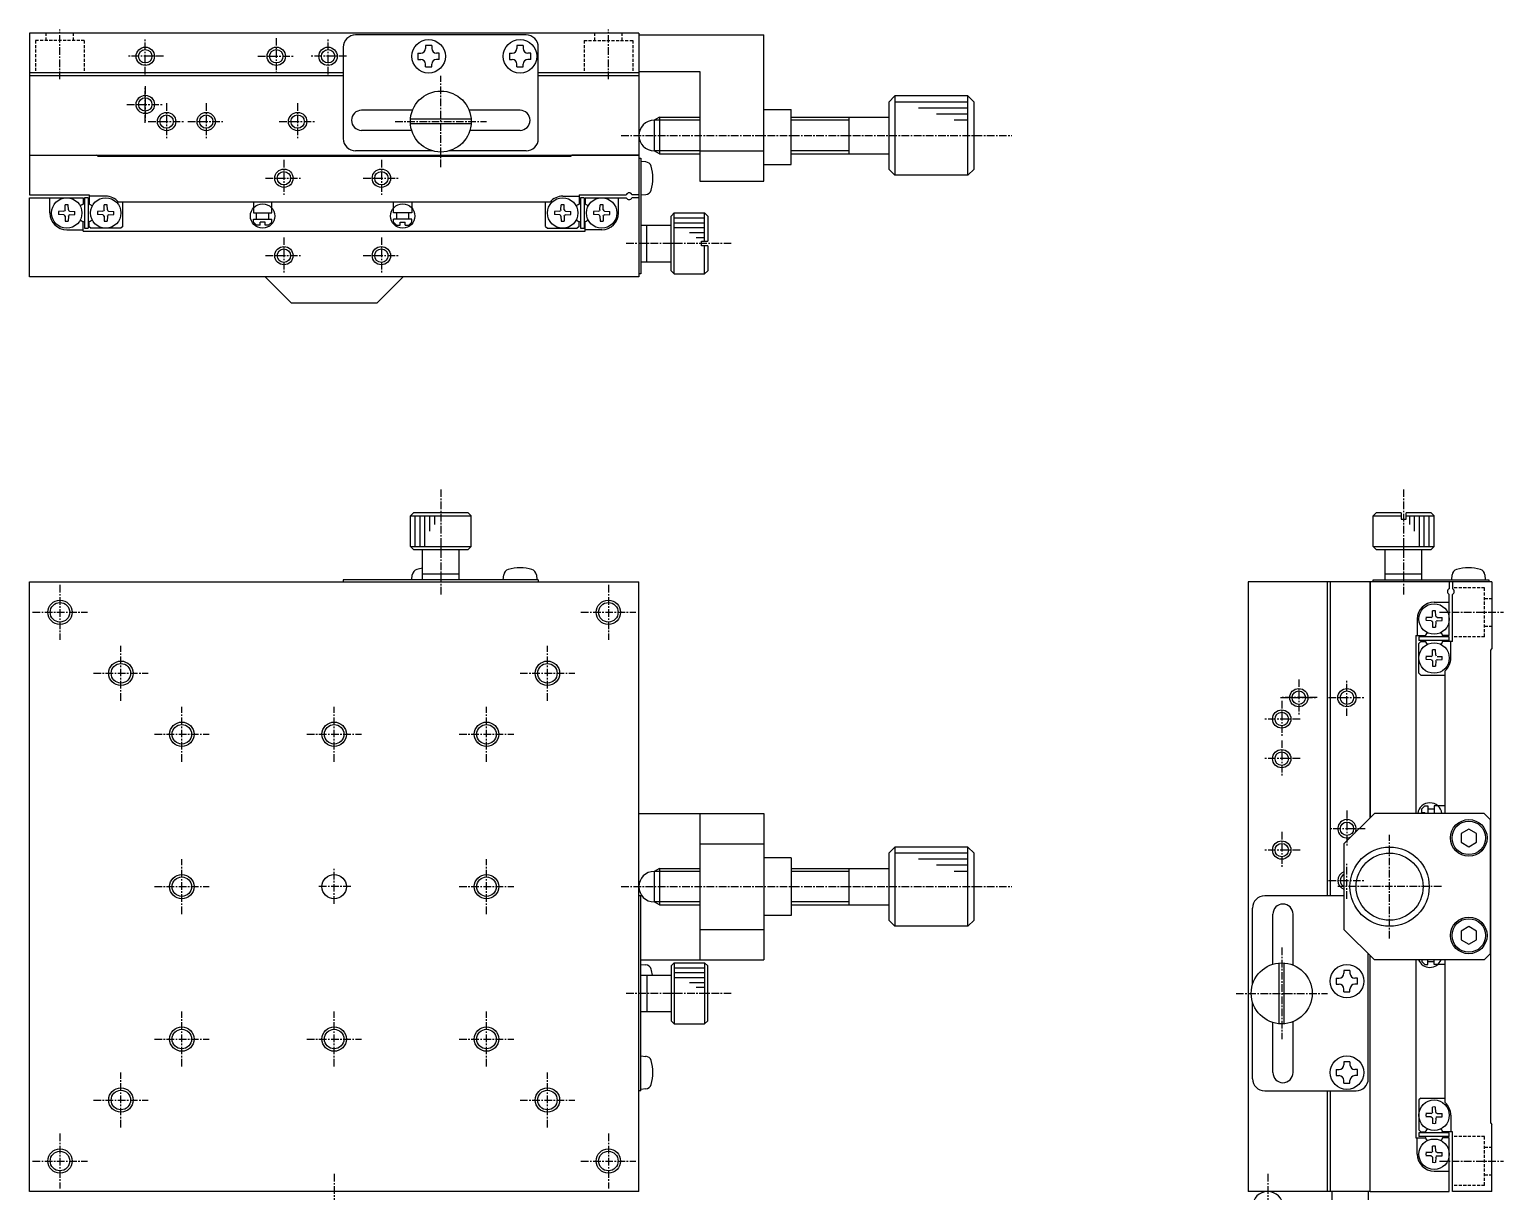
# Model space of a CAD drawing. Extents: x 2361 to 2904, y -716 to -378.
# Drawn here: x 2661.9 to 2903.8, y -569.1 to -378.5 of the extents above; entities that cross this region are included whole.
import ezdxf

# ---------------------------------------------------------------- set-up
doc = ezdxf.new("R2010")
doc.units = 0
doc.linetypes.add('CENTER', pattern=[2, 1.25, -0.25, 0.25, -0.25])
doc.linetypes.add('DASHED', pattern=[0.75, 0.5, -0.25])
doc.layers.get('0').update_dxf_attribs({"linetype": 'CONTINUOUS'})
doc.layers.add('CENTER', color=1, linetype='CENTER')

msp = doc.modelspace()

# ---------------------------------------------------------------- linework, layer by layer
at = {"color": 7, "linetype": 'CONTINUOUS'}
for p, q in [((2661.94, -379.05), (2661.94, -399.05)), ((2761.94, -379.05), (2661.94, -379.05)), ((2743.44, -379.35), (2715.44, -379.35)), ((2761.94, -379.05), (2761.94, -399.05)), ((2761.94, -379.35), (2782.44, -379.35)), ((2782.44, -403.35), (2782.44, -379.35)), ((2713.44, -381.35), (2713.44, -396.35)), ((2726.94, -381.1), (2726.94, -381.55)), ((2727.94, -381.1), (2726.94, -381.1)), ((2727.94, -381.1), (2727.94, -381.55)), ((2741.94, -381.1), (2741.94, -381.55)), ((2742.94, -381.1), (2741.94, -381.1)), ((2742.94, -381.1), (2742.94, -381.55)), ((2745.44, -396.35), (2745.44, -381.35)), ((2725.69, -382.35), (2726.14, -382.35)), ((2725.69, -382.35), (2725.69, -383.35)), ((2725.69, -383.35), (2726.14, -383.35)), ((2726.94, -384.6), (2726.94, -384.15)), ((2726.94, -384.6), (2727.94, -384.6)), ((2727.94, -384.6), (2727.94, -384.15)), ((2729.19, -382.35), (2728.74, -382.35)), ((2729.19, -383.35), (2728.74, -383.35)), ((2729.19, -383.35), (2729.19, -382.35)), ((2740.69, -382.35), (2741.14, -382.35)), ((2740.69, -382.35), (2740.69, -383.35)), ((2740.69, -383.35), (2741.14, -383.35)), ((2741.94, -384.6), (2741.94, -384.15)), ((2741.94, -384.6), (2742.94, -384.6)), ((2742.94, -384.6), (2742.94, -384.15)), ((2744.19, -382.35), (2743.74, -382.35)), ((2744.19, -383.35), (2743.74, -383.35)), ((2744.19, -383.35), (2744.19, -382.35)), ((2713.44, -385.55), (2661.94, -385.55)), ((2713.44, -386.05), (2661.94, -386.05)), ((2761.94, -385.55), (2745.44, -385.55)), ((2761.94, -386.05), (2745.44, -386.05)), ((2761.94, -385.35), (2771.94, -385.35)), ((2771.94, -385.35), (2771.94, -403.35)), ((2802.94, -390.35), (2803.94, -389.35)), ((2815.94, -389.35), (2803.94, -389.35)), ((2816.94, -390.35), (2815.94, -389.35)), ((2724.79, -391.7), (2716.44, -391.7)), ((2742.44, -391.7), (2734.08, -391.7)), ((2782.44, -391.6), (2786.94, -391.6)), ((2786.94, -400.6), (2786.94, -391.6)), ((2802.94, -390.35), (2802.94, -401.35)), ((2816.94, -401.35), (2816.94, -390.35)), ((2734.42, -393.15), (2724.46, -393.15)), ((2734.42, -393.95), (2724.46, -393.95)), ((2765.31, -392.85), (2764.44, -393.35)), ((2764.44, -393.35), (2764.44, -398.35)), ((2765.31, -392.85), (2765.31, -398.85)), ((2765.31, -392.85), (2771.94, -392.85)), ((2786.94, -392.85), (2802.94, -392.85)), ((2796.44, -398.85), (2796.44, -392.85)), ((2724.65, -395), (2716.44, -395)), ((2742.44, -395), (2734.22, -395)), ((2661.94, -399.05), (2761.94, -399.05)), ((2661.94, -399.05), (2661.94, -405.55)), ((2661.94, -399.05), (2672.95, -399.05)), ((2673.15, -399.25), (2672.95, -399.05)), ((2728.04, -398.35), (2715.44, -398.35)), ((2743.44, -398.35), (2730.84, -398.35)), ((2750.74, -399.25), (2750.94, -399.05)), ((2761.94, -399.05), (2750.94, -399.05)), ((2761.94, -399.05), (2761.94, -419.05)), ((2765.31, -398.85), (2764.44, -398.35)), ((2765.31, -398.85), (2771.94, -398.85)), ((2771.94, -398.35), (2782.44, -398.35)), ((2786.94, -398.85), (2802.94, -398.85)), ((2673.15, -399.25), (2750.74, -399.25)), ((2761.94, -399.55), (2762.24, -399.55)), ((2762.24, -399.55), (2762.24, -418.55)), ((2763.09, -400.18), (2762.24, -400.1)), ((2782.44, -400.6), (2786.94, -400.6)), ((2802.94, -401.35), (2803.94, -402.35)), ((2816.94, -401.35), (2815.94, -402.35)), ((2771.94, -403.35), (2782.44, -403.35)), ((2815.94, -402.35), (2803.94, -402.35)), ((2661.94, -405.55), (2671.74, -405.55)), ((2661.94, -419.05), (2661.94, -406.05)), ((2661.94, -406.05), (2670.74, -406.05)), ((2665.3, -408.55), (2665.3, -406.05)), ((2670.75, -406.05), (2670.75, -407.14)), ((2670.95, -406.05), (2670.95, -411.05)), ((2671.55, -406.05), (2670.95, -406.05)), ((2671.55, -406.05), (2671.55, -411.05)), ((2671.75, -405.55), (2671.75, -407.14)), ((2674.45, -405.8), (2671.75, -405.8)), ((2749.44, -405.8), (2752.14, -405.8)), ((2752.13, -405.55), (2759.87, -405.55)), ((2752.14, -405.55), (2752.14, -407.14)), ((2752.34, -406.05), (2752.34, -411.05)), ((2752.94, -406.05), (2752.34, -406.05)), ((2752.94, -406.05), (2752.94, -411.05)), ((2753.13, -406.05), (2759.87, -406.05)), ((2753.14, -406.05), (2753.14, -407.14)), ((2758.59, -408.55), (2758.59, -406.05)), ((2761.94, -405.55), (2760.79, -405.55)), ((2761.94, -406.05), (2760.79, -406.05)), ((2762.24, -405.6), (2763.09, -405.53)), ((2667.56, -408.28), (2666.72, -408.29)), ((2667.56, -408.28), (2667.7, -408.22)), ((2667.77, -408.05), (2667.7, -408.22)), ((2667.77, -408.05), (2667.79, -407.23)), ((2668.32, -408.05), (2668.31, -407.23)), ((2668.32, -408.05), (2668.39, -408.22)), ((2668.53, -408.28), (2668.39, -408.22)), ((2668.53, -408.28), (2669.37, -408.29)), ((2673.96, -408.28), (2673.12, -408.29)), ((2673.96, -408.28), (2674.1, -408.22)), ((2674.17, -408.05), (2674.1, -408.22)), ((2674.17, -408.05), (2674.19, -407.23)), ((2674.72, -408.05), (2674.71, -407.23)), ((2674.72, -408.05), (2674.79, -408.22)), ((2674.93, -408.28), (2674.79, -408.22)), ((2674.93, -408.28), (2675.77, -408.29)), ((2747.36, -406.75), (2676.52, -406.75)), ((2677.25, -410.75), (2677.25, -406.75)), ((2698.69, -406.75), (2698.69, -408.55)), ((2698.69, -408.55), (2701.69, -408.55)), ((2699.19, -409.55), (2699.19, -408.55)), ((2701.19, -408.55), (2701.19, -409.55)), ((2701.69, -408.55), (2701.69, -406.75)), ((2721.69, -408.55), (2721.69, -406.75)), ((2724.69, -408.55), (2721.69, -408.55)), ((2722.19, -408.55), (2722.19, -409.55)), ((2724.19, -409.55), (2724.19, -408.55)), ((2724.69, -406.75), (2724.69, -408.55)), ((2746.64, -410.75), (2746.64, -406.75)), ((2748.96, -408.28), (2748.11, -408.29)), ((2748.96, -408.28), (2749.09, -408.22)), ((2749.16, -408.05), (2749.09, -408.22)), ((2749.16, -408.05), (2749.18, -407.23)), ((2749.71, -408.05), (2749.7, -407.23)), ((2749.71, -408.05), (2749.79, -408.22)), ((2749.92, -408.28), (2749.79, -408.22)), ((2749.92, -408.28), (2750.76, -408.29)), ((2755.36, -408.28), (2754.51, -408.29)), ((2755.36, -408.28), (2755.49, -408.22)), ((2755.56, -408.05), (2755.49, -408.22)), ((2755.56, -408.05), (2755.58, -407.23)), ((2756.11, -408.05), (2756.1, -407.23)), ((2756.11, -408.05), (2756.19, -408.22)), ((2756.32, -408.28), (2756.19, -408.22)), ((2756.32, -408.28), (2757.16, -408.29)), ((2767.24, -409.05), (2767.74, -408.55)), ((2767.74, -408.55), (2772.74, -408.55)), ((2772.74, -408.55), (2773.24, -409.05)), ((2667.56, -408.83), (2666.72, -408.81)), ((2667.56, -408.83), (2667.7, -408.89)), ((2667.77, -409.05), (2667.7, -408.89)), ((2667.77, -409.05), (2667.79, -409.88)), ((2668.32, -409.05), (2668.31, -409.88)), ((2668.32, -409.05), (2668.39, -408.89)), ((2668.53, -408.83), (2668.39, -408.89)), ((2668.53, -408.83), (2669.37, -408.81)), ((2670.75, -411.55), (2670.75, -409.97)), ((2670.95, -411.05), (2671.55, -411.05)), ((2671.75, -410.75), (2671.75, -409.97)), ((2671.75, -410.75), (2672.05, -411.05)), ((2676.95, -411.05), (2672.05, -411.05)), ((2673.96, -408.83), (2673.12, -408.81)), ((2673.96, -408.83), (2674.1, -408.89)), ((2674.17, -409.05), (2674.1, -408.89)), ((2674.17, -409.05), (2674.19, -409.88)), ((2674.72, -409.05), (2674.71, -409.88)), ((2674.72, -409.05), (2674.79, -408.89)), ((2674.93, -408.83), (2674.79, -408.89)), ((2674.93, -408.83), (2675.77, -408.81)), ((2677.25, -410.75), (2676.95, -411.05)), ((2698.69, -409.55), (2701.69, -409.55)), ((2698.69, -410.05), (2698.69, -409.55)), ((2698.69, -410.05), (2699.19, -410.55)), ((2699.79, -410.55), (2699.19, -410.55)), ((2699.79, -410.55), (2699.79, -410.05)), ((2700.59, -410.05), (2699.79, -410.05)), ((2700.59, -410.55), (2700.59, -410.05)), ((2701.19, -410.55), (2700.59, -410.55)), ((2701.69, -410.05), (2701.19, -410.55)), ((2701.69, -410.05), (2701.69, -409.55)), ((2724.69, -409.55), (2721.69, -409.55)), ((2721.69, -410.05), (2721.69, -409.55)), ((2721.69, -410.05), (2722.19, -410.55)), ((2722.19, -410.55), (2722.79, -410.55)), ((2722.79, -410.05), (2723.59, -410.05)), ((2722.79, -410.55), (2722.79, -410.05)), ((2723.59, -410.55), (2723.59, -410.05)), ((2723.59, -410.55), (2724.19, -410.55)), ((2724.69, -410.05), (2724.19, -410.55)), ((2724.69, -410.05), (2724.69, -409.55)), ((2746.64, -410.75), (2746.94, -411.05)), ((2746.94, -411.05), (2751.84, -411.05)), ((2748.96, -408.83), (2748.11, -408.81)), ((2748.96, -408.83), (2749.09, -408.89)), ((2749.16, -409.05), (2749.09, -408.89)), ((2749.16, -409.05), (2749.18, -409.88)), ((2749.71, -409.05), (2749.7, -409.88)), ((2749.71, -409.05), (2749.79, -408.89)), ((2749.92, -408.83), (2749.79, -408.89)), ((2749.92, -408.83), (2750.76, -408.81)), ((2752.14, -410.75), (2751.84, -411.05)), ((2752.14, -410.75), (2752.14, -409.97)), ((2752.34, -411.05), (2752.94, -411.05)), ((2753.14, -411.55), (2753.14, -409.97)), ((2755.36, -408.83), (2754.51, -408.81)), ((2755.36, -408.83), (2755.49, -408.89)), ((2755.56, -409.05), (2755.49, -408.89)), ((2755.56, -409.05), (2755.58, -409.88)), ((2756.11, -409.05), (2756.1, -409.88)), ((2756.11, -409.05), (2756.19, -408.89)), ((2756.32, -408.83), (2756.19, -408.89)), ((2756.32, -408.83), (2757.16, -408.81)), ((2762.24, -410.55), (2767.24, -410.55)), ((2763.24, -416.55), (2763.24, -410.55)), ((2767.24, -418.05), (2767.24, -409.05)), ((2773.24, -409.05), (2773.24, -413.15)), ((2668.05, -411.3), (2670.75, -411.3)), ((2670.75, -411.55), (2753.14, -411.55)), ((2755.84, -411.3), (2753.14, -411.3)), ((2772.24, -413.95), (2772.24, -413.15)), ((2772.24, -413.15), (2773.24, -413.15)), ((2773.24, -413.95), (2772.24, -413.95)), ((2773.24, -413.95), (2773.24, -418.05)), ((2762.24, -416.55), (2767.24, -416.55)), ((2767.74, -418.55), (2767.24, -418.05)), ((2773.24, -418.05), (2772.74, -418.55)), ((2761.94, -419.05), (2661.94, -419.05)), ((2704.94, -423.35), (2700.64, -419.05)), ((2718.94, -423.35), (2723.24, -419.05)), ((2762.24, -418.55), (2761.94, -418.55)), ((2767.74, -418.55), (2772.74, -418.55)), ((2718.94, -423.35), (2704.94, -423.35)), ((2882.94, -457.75), (2882.44, -458.25)), ((2882.44, -463.25), (2882.44, -458.25)), ((2887.04, -457.75), (2882.94, -457.75)), ((2887.04, -457.75), (2887.04, -458.75)), ((2887.04, -458.75), (2887.84, -458.75)), ((2891.94, -457.75), (2887.84, -457.75)), ((2887.84, -458.75), (2887.84, -457.75)), ((2892.44, -458.25), (2891.94, -457.75)), ((2892.44, -463.25), (2892.44, -458.25)), ((2882.44, -463.25), (2882.94, -463.75)), ((2882.94, -463.75), (2891.94, -463.75)), ((2884.44, -468.75), (2884.44, -463.75)), ((2890.44, -468.75), (2890.44, -463.75)), ((2891.94, -463.75), (2892.44, -463.25)), ((2881.94, -469.05), (2861.94, -469.05)), ((2861.94, -469.05), (2861.94, -569.05)), ((2874.94, -520.55), (2874.94, -469.05)), ((2875.44, -520.55), (2875.44, -469.05)), ((2881.94, -469.05), (2881.94, -507.75)), ((2901.94, -469.05), (2881.94, -469.05)), ((2881.94, -507.75), (2881.94, -469.05)), ((2882.44, -468.75), (2901.44, -468.75)), ((2882.44, -469.05), (2882.44, -468.75)), ((2884.44, -467.75), (2890.44, -467.75)), ((2894.94, -469.05), (2894.94, -470.2)), ((2895.34, -468.75), (2895.42, -467.9)), ((2895.44, -469.05), (2895.44, -470.2)), ((2900.77, -467.9), (2900.84, -468.75)), ((2901.44, -468.75), (2901.44, -469.05)), ((2901.94, -469.05), (2901.94, -480.05)), ((2894.94, -477.86), (2894.94, -471.12)), ((2895.44, -478.86), (2895.44, -471.12)), ((2892.16, -474.67), (2892.18, -473.83)), ((2892.44, -472.4), (2894.94, -472.4)), ((2892.71, -474.67), (2892.7, -473.83)), ((2889.69, -475.15), (2889.69, -477.85)), ((2891.94, -474.88), (2891.11, -474.89)), ((2891.94, -475.43), (2891.11, -475.41)), ((2891.94, -474.88), (2892.1, -474.8)), ((2891.94, -475.43), (2892.1, -475.5)), ((2892.16, -474.67), (2892.1, -474.8)), ((2892.16, -475.63), (2892.1, -475.5)), ((2892.16, -475.63), (2892.18, -476.48)), ((2892.71, -475.63), (2892.7, -476.48)), ((2892.71, -474.67), (2892.77, -474.8)), ((2892.71, -475.63), (2892.77, -475.5)), ((2892.94, -474.88), (2892.77, -474.8)), ((2892.94, -475.43), (2892.77, -475.5)), ((2892.94, -474.88), (2893.76, -474.89)), ((2892.94, -475.43), (2893.76, -475.41)), ((2889.44, -477.85), (2891.02, -477.85)), ((2889.44, -477.85), (2889.44, -507.05)), ((2894.94, -478.05), (2889.94, -478.05)), ((2889.94, -478.05), (2889.94, -478.65)), ((2894.94, -478.65), (2889.94, -478.65)), ((2890.24, -478.85), (2889.94, -479.15)), ((2890.24, -478.85), (2891.02, -478.85)), ((2894.94, -477.85), (2893.85, -477.85)), ((2895.44, -478.85), (2893.85, -478.85)), ((2894.94, -478.65), (2894.94, -478.05)), ((2895.19, -481.55), (2895.19, -478.85)), ((2889.94, -484.05), (2889.94, -479.15)), ((2891.94, -481.28), (2891.11, -481.29)), ((2891.94, -481.28), (2892.1, -481.2)), ((2892.16, -481.07), (2892.1, -481.2)), ((2892.16, -481.07), (2892.18, -480.23)), ((2892.71, -481.07), (2892.7, -480.23)), ((2892.71, -481.07), (2892.77, -481.2)), ((2892.94, -481.28), (2893.76, -481.29)), ((2901.74, -480.25), (2901.94, -480.05)), ((2901.74, -557.85), (2901.74, -480.25)), ((2891.94, -481.83), (2891.11, -481.81)), ((2891.94, -481.83), (2892.1, -481.9)), ((2892.16, -482.03), (2892.1, -481.9)), ((2892.16, -482.03), (2892.18, -482.88)), ((2892.71, -482.03), (2892.7, -482.88)), ((2892.71, -482.03), (2892.77, -481.9)), ((2892.94, -481.83), (2892.77, -481.9)), ((2892.94, -481.83), (2893.76, -481.81)), ((2894.24, -507.05), (2894.24, -483.63)), ((2890.24, -484.35), (2889.94, -484.05)), ((2890.24, -484.35), (2894.24, -484.35)), ((2877.64, -512.05), (2882.64, -507.05)), ((2900.64, -507.05), (2882.64, -507.05)), ((2890.94, -505.8), (2890.44, -506.3)), ((2890.44, -506.9), (2890.44, -506.3)), ((2890.44, -506.9), (2890.94, -506.9)), ((2890.94, -505.8), (2891.44, -505.8)), ((2890.94, -507.05), (2890.94, -506.9)), ((2891.44, -505.8), (2891.44, -507.05)), ((2891.44, -506.3), (2892.44, -506.3)), ((2894.24, -505.8), (2892.44, -505.8)), ((2892.44, -505.8), (2892.44, -507.05)), ((2901.64, -508.05), (2900.64, -507.05)), ((2898.14, -509.61), (2896.89, -510.33)), ((2896.89, -510.33), (2896.89, -511.77)), ((2899.39, -510.33), (2898.14, -509.61)), ((2899.39, -511.77), (2899.39, -510.33)), ((2901.64, -508.05), (2901.64, -530.05)), ((2877.64, -512.05), (2877.64, -526.05)), ((2896.89, -511.77), (2898.14, -512.49)), ((2898.14, -512.49), (2899.39, -511.77)), ((2877.64, -520.55), (2864.64, -520.55)), ((2862.64, -535.15), (2862.64, -522.55)), ((2865.99, -531.77), (2865.99, -523.55)), ((2869.29, -531.91), (2869.29, -523.55)), ((2877.64, -526.05), (2882.64, -531.05)), ((2898.14, -525.61), (2896.89, -526.33)), ((2896.89, -526.33), (2896.89, -527.77)), ((2899.39, -526.33), (2898.14, -525.61)), ((2899.39, -527.77), (2899.39, -526.33)), ((2896.89, -527.77), (2898.14, -528.49)), ((2898.14, -528.49), (2899.39, -527.77)), ((2867.04, -541.53), (2867.04, -531.57)), ((2867.84, -541.53), (2867.84, -531.57)), ((2881.64, -550.55), (2881.64, -530.05)), ((2881.94, -569.05), (2881.94, -530.35)), ((2881.94, -569.05), (2881.94, -530.35)), ((2900.64, -531.05), (2882.64, -531.05)), ((2889.44, -531.05), (2889.44, -560.24)), ((2890.44, -531.05), (2890.44, -531.3)), ((2890.94, -531.8), (2890.44, -531.3)), ((2890.94, -531.8), (2891.44, -531.8)), ((2891.44, -531.8), (2891.44, -531.05)), ((2891.44, -531.3), (2892.44, -531.3)), ((2892.44, -531.8), (2892.44, -531.05)), ((2894.24, -531.8), (2892.44, -531.8)), ((2894.24, -554.47), (2894.24, -531.05)), ((2901.64, -530.05), (2900.64, -531.05)), ((2876.39, -534.05), (2876.39, -535.05)), ((2876.39, -534.05), (2876.84, -534.05)), ((2878.64, -532.8), (2877.64, -532.8)), ((2877.64, -532.8), (2877.64, -533.25)), ((2878.64, -532.8), (2878.64, -533.25)), ((2879.89, -534.05), (2879.44, -534.05)), ((2879.89, -535.05), (2879.89, -534.05)), ((2876.39, -535.05), (2876.84, -535.05)), ((2877.64, -536.3), (2877.64, -535.85)), ((2877.64, -536.3), (2878.64, -536.3)), ((2878.64, -536.3), (2878.64, -535.85)), ((2879.89, -535.05), (2879.44, -535.05)), ((2862.64, -550.55), (2862.64, -537.95)), ((2865.99, -549.55), (2865.99, -541.34)), ((2869.29, -549.55), (2869.29, -541.2)), ((2876.39, -549.05), (2876.39, -550.05)), ((2876.39, -549.05), (2876.84, -549.05)), ((2878.64, -547.8), (2877.64, -547.8)), ((2877.64, -547.8), (2877.64, -548.25)), ((2878.64, -547.8), (2878.64, -548.25)), ((2879.89, -549.05), (2879.44, -549.05)), ((2879.89, -550.05), (2879.89, -549.05)), ((2876.39, -550.05), (2876.84, -550.05)), ((2877.64, -551.3), (2877.64, -550.85)), ((2877.64, -551.3), (2878.64, -551.3)), ((2878.64, -551.3), (2878.64, -550.85)), ((2879.89, -550.05), (2879.44, -550.05)), ((2864.64, -552.55), (2879.64, -552.55)), ((2874.94, -569.05), (2874.94, -552.55)), ((2875.44, -569.05), (2875.44, -552.55)), ((2890.24, -553.74), (2889.94, -554.04)), ((2890.24, -553.74), (2894.24, -553.74)), ((2889.94, -554.04), (2889.94, -558.94)), ((2891.94, -556.27), (2891.11, -556.28)), ((2891.94, -556.27), (2892.1, -556.2)), ((2892.16, -556.06), (2892.1, -556.2)), ((2892.16, -556.06), (2892.18, -555.22)), ((2892.71, -556.06), (2892.7, -555.22)), ((2892.71, -556.06), (2892.77, -556.2)), ((2892.94, -556.27), (2892.77, -556.2)), ((2892.94, -556.27), (2893.76, -556.28)), ((2891.94, -556.82), (2891.11, -556.8)), ((2891.94, -556.82), (2892.1, -556.89)), ((2892.16, -557.03), (2892.1, -556.89)), ((2892.16, -557.03), (2892.18, -557.87)), ((2892.71, -557.03), (2892.7, -557.87)), ((2892.71, -557.03), (2892.77, -556.89)), ((2892.94, -556.82), (2892.77, -556.89)), ((2892.94, -556.82), (2893.76, -556.8)), ((2895.19, -556.54), (2895.19, -559.24)), ((2901.74, -557.85), (2901.94, -558.05)), ((2901.94, -569.05), (2901.94, -558.05)), ((2889.44, -560.24), (2891.02, -560.24)), ((2889.69, -562.94), (2889.69, -560.24)), ((2890.24, -559.24), (2889.94, -558.94)), ((2894.94, -559.44), (2889.94, -559.44)), ((2889.94, -559.44), (2889.94, -560.04)), ((2894.94, -560.04), (2889.94, -560.04)), ((2890.24, -559.24), (2891.02, -559.24)), ((2895.44, -559.24), (2893.85, -559.24)), ((2894.94, -560.24), (2893.85, -560.24)), ((2894.94, -560.04), (2894.94, -559.44)), ((2894.94, -569.05), (2894.94, -560.25)), ((2895.44, -569.05), (2895.44, -559.25)), ((2891.94, -562.67), (2891.11, -562.68)), ((2891.94, -563.22), (2891.11, -563.2)), ((2891.94, -562.67), (2892.1, -562.6)), ((2891.94, -563.22), (2892.1, -563.29)), ((2892.16, -562.46), (2892.1, -562.6)), ((2892.16, -563.43), (2892.1, -563.29)), ((2892.16, -562.46), (2892.18, -561.62)), ((2892.16, -563.43), (2892.18, -564.27)), ((2892.71, -562.46), (2892.7, -561.62)), ((2892.71, -563.43), (2892.7, -564.27)), ((2892.71, -562.46), (2892.77, -562.6)), ((2892.71, -563.43), (2892.77, -563.29)), ((2892.94, -562.67), (2892.77, -562.6)), ((2892.94, -563.22), (2892.77, -563.29)), ((2892.94, -562.67), (2893.76, -562.68)), ((2892.94, -563.22), (2893.76, -563.2)), ((2892.44, -565.69), (2894.94, -565.69)), ((2881.94, -569.05), (2861.94, -569.05)), ((2875.64, -569.05), (2875.64, -579.05)), ((2881.64, -569.05), (2881.64, -589.55)), ((2881.94, -569.05), (2894.94, -569.05)), ((2901.94, -569.05), (2895.44, -569.05))]:
    msp.add_line(p, q, dxfattribs=at)
at = {"color": 3, "linetype": 'DASHED'}
for p, q in [((2664.69, -380.25), (2664.69, -379.05)), ((2669.19, -380.25), (2669.19, -379.05)), ((2754.69, -380.25), (2754.69, -379.05)), ((2759.19, -380.25), (2759.19, -379.05)), ((2670.94, -380.25), (2662.94, -380.25)), ((2662.94, -380.25), (2662.94, -385.55)), ((2670.94, -380.25), (2670.94, -385.55)), ((2752.94, -380.25), (2760.94, -380.25)), ((2752.94, -380.25), (2752.94, -385.55)), ((2760.94, -380.25), (2760.94, -385.55)), ((2900.74, -470.05), (2895.44, -470.05)), ((2900.74, -478.05), (2900.74, -470.05)), ((2900.74, -471.8), (2901.94, -471.8)), ((2900.74, -476.3), (2901.94, -476.3)), ((2900.74, -478.05), (2895.44, -478.05)), ((2900.74, -560.04), (2895.44, -560.04)), ((2900.74, -568.04), (2900.74, -560.04)), ((2900.74, -561.79), (2901.94, -561.79)), ((2900.74, -568.04), (2895.44, -568.04)), ((2900.74, -566.29), (2901.94, -566.29))]:
    msp.add_line(p, q, dxfattribs=at)
at = {"color": 3, "linetype": 'CONTINUOUS'}
for p, q in [((2803.94, -389.35), (2803.94, -402.35)), ((2815.94, -402.35), (2815.94, -389.35)), ((2815.94, -390.35), (2803.94, -390.35)), ((2815.94, -391.35), (2807.82, -391.35)), ((2771.94, -393.35), (2764.44, -393.35)), ((2796.44, -393.35), (2786.94, -393.35)), ((2815.94, -392.35), (2810.77, -392.35)), ((2815.94, -393.35), (2813.7, -393.35)), ((2771.94, -398.35), (2764.44, -398.35)), ((2796.44, -398.35), (2786.94, -398.35)), ((2767.74, -418.55), (2767.74, -408.55)), ((2772.74, -413.15), (2772.74, -408.55)), ((2767.74, -409.35), (2772.74, -409.35)), ((2767.74, -410.15), (2772.74, -410.15)), ((2767.74, -410.95), (2772.74, -410.95)), ((2770.24, -411.75), (2772.74, -411.75)), ((2771.37, -412.55), (2772.74, -412.55)), ((2772.74, -418.55), (2772.74, -413.95)), ((2724.44, -458.25), (2734.44, -458.25)), ((2725.24, -463.25), (2725.24, -458.25)), ((2726.04, -463.25), (2726.04, -458.25)), ((2726.84, -463.25), (2726.84, -458.25)), ((2727.64, -460.75), (2727.64, -458.25)), ((2728.44, -459.62), (2728.44, -458.25)), ((2882.44, -458.25), (2887.04, -458.25)), ((2887.84, -458.25), (2892.44, -458.25)), ((2888.44, -459.62), (2888.44, -458.25)), ((2889.24, -460.75), (2889.24, -458.25)), ((2890.04, -463.25), (2890.04, -458.25)), ((2890.84, -463.25), (2890.84, -458.25)), ((2891.64, -463.25), (2891.64, -458.25)), ((2724.44, -463.25), (2734.44, -463.25)), ((2882.44, -463.25), (2892.44, -463.25)), ((2803.94, -512.55), (2803.94, -525.55)), ((2815.94, -525.55), (2815.94, -512.55)), ((2815.94, -513.55), (2803.94, -513.55)), ((2815.94, -514.55), (2807.82, -514.55)), ((2771.94, -516.55), (2764.44, -516.55)), ((2796.44, -516.55), (2786.94, -516.55)), ((2815.94, -515.55), (2810.77, -515.55)), ((2815.94, -516.55), (2813.7, -516.55)), ((2771.94, -521.55), (2764.44, -521.55)), ((2796.44, -521.55), (2786.94, -521.55)), ((2767.74, -531.55), (2767.74, -541.55)), ((2772.74, -531.55), (2772.74, -541.55)), ((2767.74, -532.35), (2772.74, -532.35)), ((2767.74, -533.15), (2772.74, -533.15)), ((2767.74, -533.95), (2772.74, -533.95)), ((2770.24, -534.75), (2772.74, -534.75)), ((2771.37, -535.55), (2772.74, -535.55))]:
    msp.add_line(p, q, dxfattribs=at)
for p, q in [((2724.94, -457.75), (2724.44, -458.25)), ((2724.44, -463.25), (2724.44, -458.25)), ((2733.94, -457.75), (2724.94, -457.75)), ((2734.44, -458.25), (2733.94, -457.75)), ((2734.44, -463.25), (2734.44, -458.25)), ((2724.44, -463.25), (2724.94, -463.75)), ((2724.94, -463.75), (2733.94, -463.75)), ((2726.44, -468.75), (2726.44, -463.75)), ((2732.44, -468.75), (2732.44, -463.75)), ((2733.94, -463.75), (2734.44, -463.25)), ((2661.94, -469.05), (2761.94, -469.05)), ((2661.94, -569.05), (2661.94, -469.05)), ((2713.44, -468.75), (2713.44, -469.05)), ((2745.44, -468.75), (2713.44, -468.75)), ((2724.69, -468.75), (2724.76, -467.9)), ((2726.44, -467.75), (2732.44, -467.75)), ((2739.69, -468.75), (2739.76, -467.9)), ((2745.12, -467.9), (2745.19, -468.75)), ((2745.44, -468.75), (2745.44, -469.05)), ((2761.94, -569.05), (2761.94, -469.05)), ((2761.94, -507.05), (2782.44, -507.05)), ((2771.94, -507.05), (2771.94, -531.05)), ((2782.44, -507.05), (2782.44, -531.05)), ((2771.94, -512.05), (2782.44, -512.05)), ((2802.94, -513.55), (2803.94, -512.55)), ((2815.94, -512.55), (2803.94, -512.55)), ((2816.94, -513.55), (2815.94, -512.55)), ((2786.94, -514.3), (2782.44, -514.3)), ((2786.94, -514.3), (2786.94, -523.8)), ((2802.94, -513.55), (2802.94, -524.55)), ((2816.94, -524.55), (2816.94, -513.55)), ((2765.31, -516.05), (2764.44, -516.55)), ((2764.44, -516.55), (2764.44, -521.55)), ((2765.31, -516.05), (2765.31, -522.05)), ((2765.31, -516.05), (2771.94, -516.05)), ((2786.94, -516.05), (2802.94, -516.05)), ((2796.44, -522.05), (2796.44, -516.05)), ((2762.24, -520.55), (2761.94, -520.55)), ((2762.24, -552.55), (2762.24, -520.55)), ((2765.31, -522.05), (2764.44, -521.55)), ((2765.31, -522.05), (2771.94, -522.05)), ((2786.94, -522.05), (2802.94, -522.05)), ((2786.94, -523.8), (2782.44, -523.8)), ((2802.94, -524.55), (2803.94, -525.55)), ((2816.94, -524.55), (2815.94, -525.55)), ((2771.94, -526.05), (2782.44, -526.05)), ((2815.94, -525.55), (2803.94, -525.55)), ((2762.24, -531.05), (2782.44, -531.05)), ((2762.24, -531.8), (2763.09, -531.88)), ((2767.74, -531.55), (2767.24, -532.05)), ((2767.24, -532.05), (2767.24, -541.05)), ((2767.74, -531.55), (2772.74, -531.55)), ((2773.24, -532.05), (2772.74, -531.55)), ((2773.24, -541.05), (2773.24, -532.05)), ((2762.24, -533.55), (2767.24, -533.55)), ((2763.24, -533.55), (2763.24, -539.55)), ((2762.24, -539.55), (2767.24, -539.55)), ((2767.24, -541.05), (2767.74, -541.55)), ((2767.74, -541.55), (2772.74, -541.55)), ((2772.74, -541.55), (2773.24, -541.05)), ((2762.24, -546.8), (2763.09, -546.88)), ((2762.24, -552.55), (2761.94, -552.55)), ((2763.09, -552.23), (2762.24, -552.3)), ((2761.94, -569.05), (2661.94, -569.05))]:
    msp.add_line(p, q)
for centre, radius in [((2680.94, -382.85), 1.5), ((2702.44, -382.85), 1.5), ((2710.94, -382.85), 1.5), ((2680.94, -390.75), 1.5), ((2684.44, -393.55), 1.5), ((2690.94, -393.55), 1.5), ((2705.94, -393.55), 1.5), ((2703.69, -402.85), 1.5), ((2719.69, -402.85), 1.5), ((2700.19, -409.05), 2), ((2723.19, -409.05), 2), ((2703.69, -415.55), 1.5), ((2719.69, -415.55), 1.5), ((2666.94, -474.05), 2), ((2756.94, -474.05), 2), ((2676.94, -484.05), 2), ((2746.94, -484.05), 2), ((2870.24, -488.05), 1.5), ((2878.14, -488.05), 1.5), ((2867.44, -491.55), 1.5), ((2686.94, -494.05), 2), ((2711.94, -494.05), 2), ((2736.94, -494.05), 2), ((2867.44, -498.05), 1.5), ((2867.44, -513.05), 1.5), ((2686.94, -519.05), 2), ((2736.94, -519.05), 2), ((2686.94, -544.05), 2), ((2711.94, -544.05), 2), ((2736.94, -544.05), 2), ((2676.94, -554.05), 2), ((2746.94, -554.05), 2), ((2666.94, -564.05), 2), ((2756.94, -564.05), 2)]:
    msp.add_circle(centre, radius, dxfattribs=at)
at = {"color": 7, "linetype": 'CONTINUOUS'}
for centre, radius in [((2680.94, -382.85), 1.1), ((2702.44, -382.85), 1.1), ((2710.94, -382.85), 1.1), ((2727.44, -382.85), 2.75), ((2742.44, -382.85), 2.75), ((2729.44, -393.55), 5), ((2680.94, -390.75), 1.1), ((2684.44, -393.55), 1.1), ((2690.94, -393.55), 1.1), ((2705.94, -393.55), 1.1), ((2703.69, -402.85), 1.1), ((2719.69, -402.85), 1.1), ((2668.05, -408.55), 2.5), ((2674.45, -408.55), 2.5), ((2749.44, -408.55), 2.5), ((2755.84, -408.55), 2.5), ((2703.69, -415.55), 1.1), ((2719.69, -415.55), 1.1), ((2892.44, -475.15), 2.5), ((2892.44, -481.55), 2.5), ((2870.24, -488.05), 1.1), ((2878.14, -488.05), 1.1), ((2867.44, -491.55), 1.1), ((2867.44, -498.05), 1.1), ((2878.14, -509.55), 1.1), ((2898.14, -511.05), 3), ((2898.14, -511.05), 2.75), ((2867.44, -513.05), 1.1), ((2885.14, -519.05), 6.5), ((2885.14, -519.05), 5.5), ((2898.14, -527.05), 3), ((2898.14, -527.05), 2.75), ((2867.44, -536.55), 5), ((2878.14, -534.55), 2.75), ((2878.14, -549.55), 2.75), ((2892.44, -556.54), 2.5), ((2892.44, -562.94), 2.5)]:
    msp.add_circle(centre, radius, dxfattribs=at)
for centre, radius in [((2666.94, -474.05), 1.6), ((2756.94, -474.05), 1.6), ((2676.94, -484.05), 1.6), ((2746.94, -484.05), 1.6), ((2686.94, -494.05), 1.6), ((2711.94, -494.05), 1.6), ((2736.94, -494.05), 1.6), ((2686.94, -519.05), 1.6), ((2711.94, -519.05), 2), ((2736.94, -519.05), 1.6), ((2686.94, -544.05), 1.6), ((2711.94, -544.05), 1.6), ((2736.94, -544.05), 1.6), ((2676.94, -554.05), 1.6), ((2746.94, -554.05), 1.6), ((2666.94, -564.05), 1.6), ((2756.94, -564.05), 1.6)]:
    msp.add_circle(centre, radius)
for centre, radius, start, end in [((2715.44, -381.35), 2, 90, 180), ((2743.44, -381.35), 2, 0, 90), ((2726.14, -381.55), 0.8, 270, 0), ((2728.74, -381.55), 0.8, 180, 270), ((2741.14, -381.55), 0.8, 270, 0), ((2743.74, -381.55), 0.8, 180, 270), ((2726.14, -384.15), 0.8, 0, 90), ((2728.74, -384.15), 0.8, 90, 180), ((2741.14, -384.15), 0.8, 0, 90), ((2743.74, -384.15), 0.8, 90, 180), ((2716.44, -393.35), 1.65, 90, 270), ((2742.44, -393.35), 1.65, 270, 90), ((2764.44, -395.85), 2.5, 90, 270), ((2715.44, -396.35), 2, 180, 270), ((2743.44, -396.35), 2, 270, 0), ((2763, -401.17), 1, 16.257, 85), ((2757.24, -402.85), 7, 343.743, 16.257), ((2674.45, -408.55), 2.75, 40.8851, 90), ((2749.44, -408.55), 2.75, 90, 139.1149), ((2760.33, -405.75), 0.5, 23.5782, 156.4218), ((2760.33, -405.85), 0.5, 203.5782, 336.4218), ((2763, -404.53), 1, 275, 343.743), ((2668.05, -408.55), 2.75, 180, 270), ((2668.05, -408.55), 1.35, 168.8959, 191.1041), ((2668.05, -408.55), 1.35, 78.8959, 101.1041), ((2668.05, -408.55), 1.35, 348.8959, 11.1041), ((2671.25, -408.55), 1.5, 101.537, 130.5416), ((2671.25, -408.55), 1.5, 49.4584, 78.463), ((2674.45, -408.55), 1.35, 168.8959, 191.1041), ((2674.45, -408.55), 1.35, 78.8959, 101.1041), ((2674.45, -408.55), 1.35, 348.8959, 11.1041), ((2749.44, -408.55), 1.35, 168.8959, 191.1041), ((2749.44, -408.55), 1.35, 78.8959, 101.1041), ((2749.44, -408.55), 1.35, 348.8959, 11.1041), ((2752.64, -408.55), 1.5, 101.537, 130.5416), ((2752.64, -408.55), 1.5, 49.4584, 78.463), ((2755.84, -408.55), 1.35, 168.8959, 191.1041), ((2755.84, -408.55), 1.35, 78.8959, 101.1041), ((2755.84, -408.55), 2.75, 270, 0), ((2755.84, -408.55), 1.35, 348.8959, 11.1041), ((2668.05, -408.55), 1.35, 258.8959, 281.1041), ((2671.25, -408.55), 1.5, 229.4584, 258.463), ((2671.25, -408.55), 1.5, 281.5369, 310.5416), ((2674.45, -408.55), 1.35, 258.8959, 281.1041), ((2749.44, -408.55), 1.35, 258.8959, 281.1041), ((2752.64, -408.55), 1.5, 229.4584, 258.463), ((2752.64, -408.55), 1.5, 281.5369, 310.5416), ((2755.84, -408.55), 1.35, 258.8959, 281.1041), ((2898.09, -473.75), 7, 73.743, 106.257), ((2896.41, -467.99), 1, 106.257, 175), ((2899.77, -467.99), 1, 5, 73.743), ((2895.14, -470.66), 0.5, 113.5782, 246.4218), ((2895.24, -470.66), 0.5, 293.5782, 66.4218), ((2892.44, -475.15), 2.75, 90, 180), ((2892.44, -475.15), 1.35, 78.8959, 101.1041), ((2892.44, -475.15), 1.35, 168.8959, 191.1041), ((2892.44, -475.15), 1.35, 258.8959, 281.1041), ((2892.44, -475.15), 1.35, 348.8959, 11.1041), ((2892.44, -478.35), 1.5, 139.4584, 168.463), ((2892.44, -478.35), 1.5, 191.5369, 220.5416), ((2892.44, -478.35), 1.5, 11.537, 40.5416), ((2892.44, -478.35), 1.5, 319.4584, 348.463), ((2892.44, -481.55), 1.35, 168.8959, 191.1041), ((2892.44, -481.55), 1.35, 78.8959, 101.1041), ((2892.44, -481.55), 1.35, 348.8959, 11.1041), ((2892.44, -481.55), 1.35, 258.8959, 281.1041), ((2892.44, -481.55), 2.75, 310.8851, 0), ((2878.14, -518.05), 1.1, 117.0357, 242.9643), ((2864.64, -522.55), 2, 90, 180), ((2867.64, -523.55), 1.65, 0, 180), ((2876.84, -533.25), 0.8, 270, 0), ((2879.44, -533.25), 0.8, 180, 270), ((2876.84, -535.85), 0.8, 0, 90), ((2879.44, -535.85), 0.8, 90, 180), ((2876.84, -548.25), 0.8, 270, 0), ((2879.44, -548.25), 0.8, 180, 270), ((2864.64, -550.55), 2, 180, 270), ((2867.64, -549.55), 1.65, 180, 0), ((2876.84, -550.85), 0.8, 0, 90), ((2879.44, -550.85), 0.8, 90, 180), ((2879.64, -550.55), 2, 270, 0), ((2892.44, -556.54), 1.35, 168.8959, 191.1041), ((2892.44, -556.54), 1.35, 78.8959, 101.1041), ((2892.44, -556.54), 1.35, 348.8959, 11.1041), ((2892.44, -556.54), 2.75, 0, 49.1149), ((2892.44, -559.74), 1.5, 139.4584, 168.463), ((2892.44, -556.54), 1.35, 258.8959, 281.1041), ((2892.44, -559.74), 1.5, 11.537, 40.5416), ((2892.44, -559.74), 1.5, 191.5369, 220.5416), ((2892.44, -559.74), 1.5, 319.4584, 348.463), ((2892.44, -562.94), 2.75, 180, 270), ((2892.44, -562.94), 1.35, 168.8959, 191.1041), ((2892.44, -562.94), 1.35, 78.8959, 101.1041), ((2892.44, -562.94), 1.35, 348.8959, 11.1041), ((2892.44, -562.94), 1.35, 258.8959, 281.1041), ((2865.14, -571.55), 2.5, 360, 180)]:
    msp.add_arc(centre, radius, start, end, dxfattribs=at)
for centre, radius, start, end in [((2727.44, -473.75), 7, 98.2132, 106.257), ((2742.44, -473.75), 7, 73.743, 106.257), ((2725.76, -467.99), 1, 106.257, 175), ((2740.76, -467.99), 1, 106.257, 175), ((2744.12, -467.99), 1, 5, 73.743), ((2764.44, -519.05), 2.5, 90, 270), ((2763, -532.87), 1, 16.257, 85), ((2757.24, -534.55), 7, 8.2132, 16.257), ((2763, -547.87), 1, 16.257, 85), ((2757.24, -549.55), 7, 343.743, 16.257), ((2763, -551.23), 1, 275, 343.743)]:
    msp.add_arc(centre, radius, start, end)
at = {"color": 3, "linetype": 'CONTINUOUS'}
for centre, radius, start, end in [((2891.74, -507.3), 2, 7.0944, 172.9056), ((2878.14, -509.55), 1.5, 334.4707, 295.5293), ((2878.14, -518.05), 1.5, 109.4712, 250.5288), ((2891.74, -530.3), 2, 202.117, 337.883)]:
    msp.add_arc(centre, radius, start, end, dxfattribs=at)
at = {"layer": 'CENTER', "color": 1, "linetype": 'CENTER'}
for p, q in [((2666.94, -386.61), (2666.94, -378.45)), ((2756.94, -386.61), (2756.94, -378.45)), ((2680.94, -385.85), (2680.94, -379.85)), ((2702.44, -379.85), (2702.44, -385.85)), ((2710.94, -385.85), (2710.94, -379.85)), ((2683.94, -382.85), (2677.94, -382.85)), ((2699.44, -382.85), (2705.44, -382.85)), ((2713.94, -382.85), (2707.94, -382.85)), ((2729.44, -401.05), (2729.44, -386.05)), ((2680.94, -387.75), (2680.94, -393.75)), ((2680.94, -393.75), (2680.94, -387.75)), ((2680.94, -393.75), (2680.94, -387.75)), ((2677.94, -390.75), (2683.94, -390.75)), ((2677.94, -390.75), (2683.94, -390.75)), ((2684.44, -390.55), (2684.44, -396.55)), ((2690.94, -390.55), (2690.94, -396.55)), ((2705.94, -390.55), (2705.94, -396.55)), ((2681.44, -393.55), (2687.44, -393.55)), ((2687.94, -393.55), (2693.94, -393.55)), ((2702.94, -393.55), (2708.94, -393.55)), ((2721.94, -393.55), (2736.94, -393.55)), ((2759.05, -395.85), (2823.16, -395.85)), ((2703.69, -399.85), (2703.69, -405.85)), ((2719.69, -399.85), (2719.69, -405.85)), ((2700.69, -402.85), (2706.69, -402.85)), ((2716.69, -402.85), (2722.69, -402.85)), ((2703.69, -412.55), (2703.69, -418.55)), ((2719.69, -412.55), (2719.69, -418.55)), ((2777.11, -413.55), (2759.84, -413.55)), ((2700.69, -415.55), (2706.69, -415.55)), ((2716.69, -415.55), (2722.69, -415.55)), ((2729.44, -453.88), (2729.44, -471.15)), ((2887.44, -453.88), (2887.44, -471.3)), ((2666.94, -469.55), (2666.94, -478.55)), ((2756.94, -469.55), (2756.94, -478.55)), ((2662.44, -474.05), (2671.44, -474.05)), ((2752.44, -474.05), (2761.44, -474.05)), ((2893.33, -474.04), (2903.84, -474.04)), ((2676.94, -488.55), (2676.94, -479.55)), ((2746.94, -488.55), (2746.94, -479.55)), ((2672.44, -484.05), (2681.44, -484.05)), ((2742.44, -484.05), (2751.44, -484.05)), ((2870.24, -485.05), (2870.24, -491.05)), ((2870.24, -485.05), (2870.24, -491.05)), ((2878.14, -491.05), (2878.14, -485.05)), ((2867.24, -488.05), (2873.24, -488.05)), ((2867.24, -488.05), (2873.24, -488.05)), ((2873.24, -488.05), (2867.24, -488.05)), ((2867.44, -488.55), (2867.44, -494.55)), ((2875.14, -488.05), (2881.14, -488.05)), ((2686.94, -498.55), (2686.94, -489.55)), ((2711.94, -498.55), (2711.94, -489.55)), ((2736.94, -498.55), (2736.94, -489.55)), ((2870.44, -491.55), (2864.44, -491.55)), ((2682.44, -494.05), (2691.44, -494.05)), ((2707.44, -494.05), (2716.44, -494.05)), ((2732.44, -494.05), (2741.44, -494.05)), ((2867.44, -495.05), (2867.44, -501.05)), ((2870.44, -498.05), (2864.44, -498.05)), ((2878.14, -506.55), (2878.14, -512.55)), ((2867.44, -510.05), (2867.44, -516.05)), ((2881.14, -509.55), (2875.14, -509.55)), ((2885.14, -527.55), (2885.14, -510.55)), ((2686.94, -523.55), (2686.94, -514.55)), ((2736.94, -523.55), (2736.94, -514.55)), ((2870.44, -513.05), (2864.44, -513.05)), ((2878.14, -521.05), (2878.14, -515.05)), ((2711.94, -521.87), (2711.94, -515.92)), ((2682.44, -519.05), (2691.44, -519.05)), ((2714.69, -519.05), (2709.29, -519.05)), ((2732.44, -519.05), (2741.44, -519.05)), ((2759.05, -519.05), (2823.16, -519.05)), ((2875.14, -518.05), (2881.14, -518.05)), ((2893.64, -519.05), (2876.64, -519.05)), ((2867.44, -529.05), (2867.44, -544.05)), ((2777.11, -536.55), (2759.84, -536.55)), ((2859.94, -536.55), (2874.94, -536.55)), ((2686.94, -548.55), (2686.94, -539.55)), ((2711.94, -548.55), (2711.94, -539.55)), ((2736.94, -548.55), (2736.94, -539.55)), ((2682.44, -544.05), (2691.44, -544.05)), ((2707.44, -544.05), (2716.44, -544.05)), ((2732.44, -544.05), (2741.44, -544.05)), ((2676.94, -558.55), (2676.94, -549.55)), ((2746.94, -558.55), (2746.94, -549.55)), ((2672.44, -554.05), (2681.44, -554.05)), ((2742.44, -554.05), (2751.44, -554.05)), ((2666.94, -559.55), (2666.94, -568.55)), ((2756.94, -559.55), (2756.94, -568.55)), ((2662.44, -564.05), (2671.44, -564.05)), ((2752.44, -564.05), (2761.44, -564.05)), ((2893.33, -564.05), (2903.84, -564.05)), ((2711.94, -566.16), (2711.94, -630.27)), ((2865.14, -566.16), (2865.14, -630.27))]:
    msp.add_line(p, q, dxfattribs=at)

doc.saveas('drawing.dxf')
